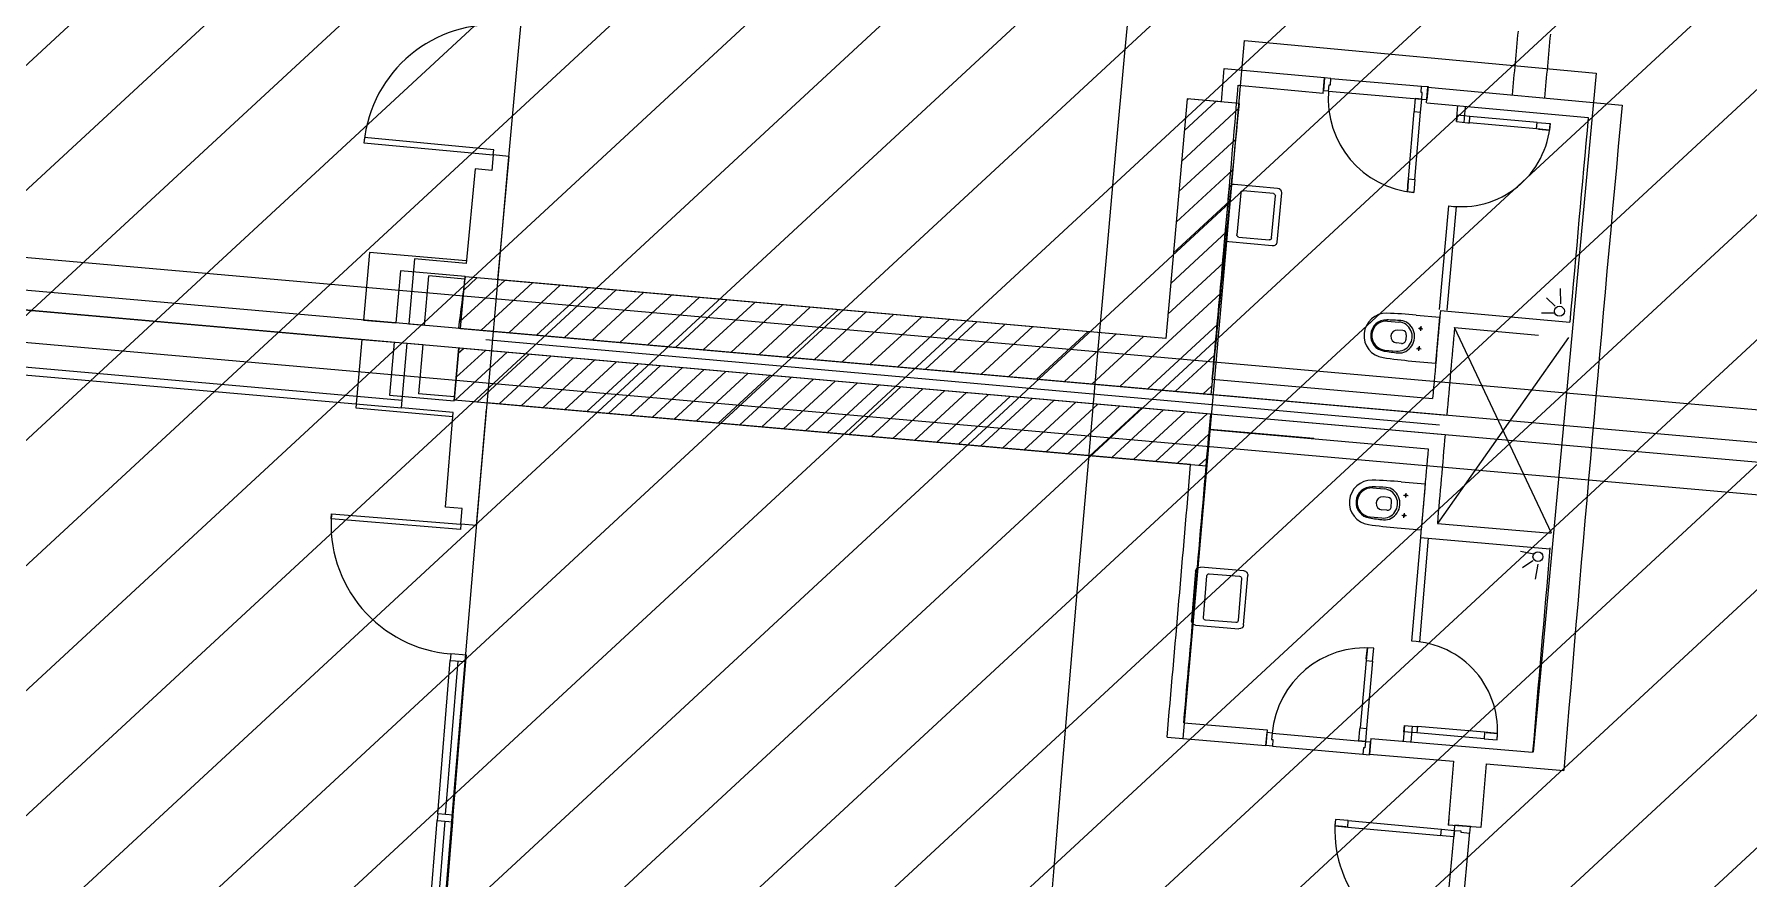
# Model space of a CAD drawing. Extents: x -678889171 to 586587, y -792238163 to 335485.
# Drawn here: x -678785148 to -678771950, y -791996453 to -791989958 of the extents above; entities that cross this region are included whole.
import ezdxf
from ezdxf.enums import TextEntityAlignment as Align

# ---------------------------------------------------------------- set-up
doc = ezdxf.new("R2010")
doc.units = 0
doc.header["$MEASUREMENT"] = 0
for name, color, linetype in [('A-FLOR-PATT', 252, 'Continuous'), ('A-SITE-PATT', 252, 'Continuous'), ('A-WALL', 252, 'Continuous')]:
    doc.layers.add(name, color=color, linetype=linetype)
doc.layers.add('BASEMENT3 LAYOUT$0$HATCH2', color=252, linetype='Continuous', lineweight=15)
doc.layers.add('BASEMENT3 LAYOUT$0$HATCH7', color=252, linetype='Continuous', lineweight=15)
doc.styles.add('Ground floor Towers$0$$Bas01-Rname$0$EN-SC', font='swissc.ttf')
doc.styles.add('Ground floor Towers$0$$Bas01-Rname$0$EN-SCL', font='swisscl.ttf')
doc.styles.add('Ground floor Towers$0$04-Ground Floor$0$V2-lower ground$0$LEVEL  FOR LICENSE LOWER GR$0$$LG- LEVEL$0$AR-SR', font='sarb.shx')

# ---------------------------------------------------------------- blocks, each defined once
blk = doc.blocks.new('A$C61C61320')
at = {"layer": 'BASEMENT3 LAYOUT$0$HATCH2'}
h = blk.add_hatch(dxfattribs=at)
h.set_pattern_fill('JIS_WOOD', color=256, scale=1000, style=0)
h.set_pattern_definition([(45, (-845211.5632561638, -471074.8112416068), (-499.9999991609842, 499.9999991609843), [])])
edge = h.paths.add_edge_path()
edge.add_line((-87728.88771757309, -14436.92520058164), (11085.99286301623, -14077.61977391216))
edge.add_line((11085.9928630162, -14077.61977391216), (11086.00013759563, -61296.12011963065))
edge.add_line((11086.00013759569, -61296.12011963065), (-23868.16462742418, -60220.57708285929))
edge.add_line((-23868.16462742421, -60220.57708285929), (-23388.15647815715, -47455.2645226442))
edge.add_arc((-38984.06513334403, -44366.02445463254), 15898.9235792472, 348.7958745272753, 525.9866040010601)
edge.add_line((-54409.82303213701, -40516.12001080933), (-55179.78612954497, -49076.3717473704))
edge.add_line((-55179.78612954495, -49076.3717473704), (-87616.00626249687, -47227.09333388295))
edge.add_line((-87616.00626249681, -47227.09333388295), (-87728.88771757303, -14436.92520058164))
at = {"layer": 'BASEMENT3 LAYOUT$0$HATCH7'}
h = blk.add_hatch(dxfattribs=at)
h.set_pattern_fill('JIS_WOOD', color=256, scale=1000, style=0)
h.set_pattern_definition([(45, (-95575.72641586163, -175160.5677797335), (-499.9999991609842, 499.9999991609843), [])])
edge = h.paths.add_edge_path()
edge.add_line((-93671.42387769371, -154054.9431899884), (-93352.28011348587, -174711.9075518902))
edge.add_line((-93352.28011348587, -174711.9075518902), (-49398.28305342048, -174321.9428492732))
edge.add_arc((-49194.7644366367, -173977.2776182104), 400.2673467584944, 239.4389137010584, 436.7722825904112)
edge.add_line((-49103.17453308101, -173587.6300358392), (-49353.17453308101, -169321.0603725039))
edge.add_arc((765187.6152318742, -69570.4512780355), 820625.9088071947, 178.5717505264322, 186.9818142228341, ccw=False)
edge.add_line((-55183.34322072996, -49116.28952082794), (-86992.42594180122, -47875.38068783496))
edge.add_line((-86992.42594180116, -47875.38068783496), (-86999.8191618316, -136404.81269691))
edge.add_line((-86999.81916183163, -136404.81269691), (-87007.19406194473, -152784.6622732603))
edge.add_line((-87007.19406194473, -152784.6622732603), (-93671.42387769371, -154054.9431899884))
blk = doc.blocks.new('GR')
at = {"layer": 'A-FLOR-PATT'}
for p, q in [((20036.52847725245, 189712.8158320903, -1.314839119024219e-07), (20288.66734033183, 195099.1647116869, -1.314839119024219e-07)), ((20288.66734033183, 195099.1647116869, -1.314839119024219e-07), (23005.54330222031, 194957.1051648134, -1.314839119024219e-07)), ((23005.54330222031, 194957.1051648134, -1.314839119024219e-07), (22731.57801890787, 189717.5439455556, -1.314839119024219e-07)), ((20143.23000263504, 194877.4205958228, -6.574195595121094e-08), (20916.78192381197, 194837.769390817, -6.574195595121094e-08)), ((20911.41617474951, 194716.3843818274, -6.574195595121094e-08), (20916.78192381197, 194837.769390817, -6.57419559551604e-08)), ((20916.71565650291, 194836.2702789852, -6.574195721245735e-08), (20912.29953101293, 194736.3678373952, -6.574195720920686e-08)), ((20966.66687729793, 194834.0622162402, -6.574195713362945e-08), (20916.71565650291, 194836.2702789852, -6.574195721245735e-08)), ((20964.45881455294, 194784.1109954453, -6.57419571320042e-08), (20966.66687729793, 194834.0622162402, -6.574195713362945e-08)), ((20966.66687729792, 194834.0622162402, -6.574195713362945e-08), (21665.9839684281, 194803.1493378104, -6.574195603003884e-08)), ((20255.29486389164, 194751.5187621763, -6.574195595121094e-08), (20911.48244196715, 194717.883491591, -6.574195595121094e-08)), ((20952.26050764895, 194734.6013871992, -6.574195714614455e-08), (20912.29953101293, 194736.3678373952, -6.574195720920686e-08)), ((20952.26050764895, 194734.6013871992, -6.574195714614455e-08), (20954.46857039394, 194784.5526079943, -6.574195714776979e-08)), ((20952.26050764895, 194734.6013871992, -6.574195714614455e-08), (21671.55808709714, 194702.8052836714, -6.574195601102278e-08)), ((20954.46857039394, 194784.5526079943, -6.574195714776979e-08), (20964.45881455294, 194784.1109954453, -6.57419571320042e-08)), ((21621.60686630212, 194705.0133464164, -6.574195608702276e-08), (21617.76483712584, 194618.0982222331, -6.574195608702276e-08)), ((21671.55808709714, 194702.8052836714, -6.574195608702276e-08), (21621.60686630212, 194705.0133464164, -6.574195608702276e-08)), ((21663.77590568311, 194753.1981170154, -6.57419560284136e-08), (21665.9839684281, 194803.1493378104, -6.574195603003884e-08)), ((21673.76614984212, 194752.7565044665, -6.574195601264801e-08), (21663.77590568311, 194753.1981170154, -6.57419560284136e-08)), ((21665.9839684281, 194803.1493378104, -6.574195603003884e-08), (21715.93518922312, 194800.9412750654, -6.574195595121094e-08)), ((21667.14196160717, 194602.9028420814, -6.574195608702276e-08), (21671.55808709714, 194702.8052836714, -6.574195608702276e-08)), ((21671.55808709714, 194702.8052836714, -6.574195601102278e-08), (21673.76614984212, 194752.7565044665, -6.574195601264801e-08)), ((21671.55808709714, 194702.8052836714, -6.574195601102278e-08), (21711.51906373315, 194701.0388334754, -6.574195594796045e-08)), ((21710.3871381891, 194675.4321957476, -6.57419572122744e-08), (21715.75280063095, 194796.8152451894, -6.574195721622379e-08)), ((21710.45331878613, 194676.9293459633, -6.574195595121094e-08), (22958.49096212289, 194612.9566569993, -6.574195595121094e-08)), ((21715.93518922312, 194800.9412750654, -6.574195595121094e-08), (21711.51906373315, 194701.0388334754, -6.574195594796045e-08)), ((21715.75280063095, 194796.8152451894, -6.574195595121094e-08), (23214.2943589355, 194720.0020709067, -6.574195595121094e-08)), ((19868.04111976086, 194630.4970055096, -6.574195595121094e-08), (19776.83744983215, 192782.7825704183, -6.574195595121094e-08)), ((19868.04111976083, 194630.4970055096), (19776.83744983212, 192782.7825704183)), ((19844.41834821811, 194151.9182815335, -6.574195595121094e-08), (20265.41728195685, 194572.9172152722, -6.574195595121094e-08)), ((19856.07544038325, 194388.0817767254, -6.574195595121094e-08), (20088.19876770748, 194620.2051040496, -6.574195595121094e-08)), ((19867.7325325484, 194624.2452719172, -6.574195595121094e-08), (19873.71884458946, 194630.2315839583, -6.574195595121094e-08)), ((20267.61111823519, 194611.878387418, -6.574195595121094e-08), (19868.04111976086, 194630.4970055096, -6.574195595121094e-08)), ((20131.0265884765, 194618.7713682671), (19868.04111976083, 194630.4970055096)), ((21594.22688826427, 194085.6182085583, -6.574195606969766e-08), (21617.19074081215, 194605.1109048264, -6.574195608660019e-08)), ((21617.76483712584, 194618.0982222331, -6.574195608702276e-08), (21617.19074081215, 194605.1109048264, -6.574195608702276e-08)), ((21617.19074081215, 194605.1109048264, -6.574195608702276e-08), (21667.14196160717, 194602.9028420814, -6.574195608702276e-08)), ((21644.17810905929, 194083.4101458133, -6.574195599086977e-08), (21667.14196160717, 194602.9028420814, -6.574195600777229e-08)), ((21945.4140489816, 194540.2957359429, 7.08532958837933e-08), (21951.49088770696, 194663.9037767115, 7.085329587880542e-08)), ((21947.86919201344, 194590.2354222925, 7.085329571039173e-08), (21945.41404898185, 194540.2957359429, 7.085329571039173e-08)), ((22047.74856471257, 194585.3251362293, 7.085329571039173e-08), (21947.86919201344, 194590.2354222925, 7.085329571039173e-08)), ((22007.79082581734, 194587.167412743, 7.085329578719545e-08), (21948.36016970247, 194590.3334171508, 7.085329578719545e-08)), ((22005.3416726011, 194537.349564305, 7.08532958837933e-08), (22011.41235032785, 194660.8322851495, 7.085329587881048e-08)), ((22045.29342168098, 194535.3854498798, 7.085329571039173e-08), (22047.74856471257, 194585.3251362293, 7.085329571039173e-08)), ((22567.12130274798, 194559.7916487009, 7.085329578719542e-08), (22047.74856471257, 194585.3251362293, 7.085329578719543e-08)), ((22564.66615971639, 194509.8519623513, 7.08532957103917e-08), (22567.12130274798, 194559.7916487009, 7.08532957103917e-08)), ((22567.12130274798, 194559.7916487009, 7.08532957103917e-08), (22667.00067544711, 194554.8813626377, 7.08532957103917e-08)), ((22667.00067544711, 194554.8813626377, 7.08532957103917e-08), (22664.54553241552, 194504.9416762882, 7.08532957103917e-08)), ((21945.41404898185, 194540.2957359429, 7.085329571039173e-08), (22032.30910323009, 194536.023787068, 7.085329571039173e-08)), ((22032.30910323009, 194536.023787068, 7.085329571039173e-08), (22045.29342168098, 194535.3854498798, 7.085329571039173e-08)), ((22564.66615971639, 194509.8519623513, 7.08532957103917e-08), (22045.29342168098, 194535.3854498798, 7.085329571039173e-08)), ((22664.54553241552, 194504.9416762882, 7.08532957103917e-08), (22564.66615971639, 194509.8519623513, 7.08532957103917e-08)), ((22664.54553241552, 194504.9416762882, 7.08532957103917e-08), (22577.65047816727, 194509.2136251631, 7.08532957103917e-08)), ((22577.65047816727, 194509.2136251631, 7.08532957103917e-08), (22664.54553241552, 194504.9416762882, 7.08532957103917e-08)), ((19832.761256053, 193915.7547863416, -6.574195595121094e-08), (20252.01927888204, 194335.0128091707, -6.574195595121094e-08)), ((13550.90103737896, 194077.2789303114), (13548.76493031798, 194037.3360079518)), ((13548.76493031798, 194037.3360079518), (14547.33799572174, 193983.9333305262)), ((14549.47410278275, 194023.8762528858), (13550.90103737896, 194077.2789303114)), ((14547.33799572174, 193983.9333305262), (14549.47410278275, 194023.8762528858)), ((19821.10416388785, 193679.5912911498, -6.574195595121094e-08), (20238.62127580724, 194097.1084030691, -6.574195595121094e-08)), ((21589.81076277431, 193985.7157669682, -6.574195606644719e-08), (21594.22688826429, 194085.6182085583, -6.574195606644719e-08)), ((21589.81076277431, 193985.7157669682, -6.574195606644719e-08), (21593.65279195059, 194072.6308911516, -6.574195606644719e-08)), ((21593.65279195059, 194072.6308911516, -6.574195606644719e-08), (21589.81076277431, 193985.7157669682, -6.574195606644719e-08)), ((21594.22688826429, 194085.6182085583, -6.574195606644719e-08), (21644.1781090593, 194083.4101458133, -6.574195606644719e-08)), ((21644.1781090593, 194083.4101458133, -6.574195606644719e-08), (21639.76198356933, 193983.5077042232, -6.574195606644719e-08)), ((14547.29313179126, 193983.3258408124), (14541.29987313967, 193863.4754607155)), ((14667.40148214858, 193977.4269496496), (14547.29313179126, 193983.3258408124)), ((14667.40148214858, 193977.4269496496), (14618.06871085874, 193025.4175064529)), ((21639.76198356933, 193983.5077042232, -6.574195606644719e-08), (21589.81076277431, 193985.7157669682, -6.574195606644719e-08)), ((21874.18855599521, 193091.5089507868, 7.085329594225522e-08), (21913.48521820994, 193890.8363057876, 7.08532959100005e-08)), ((21934.11617961471, 193088.5627791489, 7.085329594225522e-08), (21973.41284182943, 193887.8901341497, 7.08532959100005e-08)), ((14411.45169772477, 193869.7723486401), (14373.4041310307, 193139.7143789114)), ((14541.29987313967, 193863.4754607155), (14411.45169772477, 193869.7723486401)), ((19809.44707172277, 193443.4277959579, -6.574195595121094e-08), (20225.22327273243, 193859.2039969676, -6.574195595121094e-08)), ((36095, 191865), (-3245.017519932822, 193716.6168691274)), ((19797.78997955759, 193207.2643007661, -6.574195595121094e-08), (20211.82526965762, 193621.2995908661, -6.574195595121094e-08)), ((19786.13288739248, 192971.1008055742, -6.574195595121094e-08), (20198.42726658285, 193383.3951847646, -6.574195595121094e-08)), ((22805.31052989446, 193173.1318852486), (22798.07195608898, 193290.5100824924)), ((13624.98147245527, 193195.3065503819), (13600.46875481585, 192674.1306225061)), ((14372.21823587352, 193160.1614049296), (13624.98147245527, 193195.3065503819)), ((13974.2364759971, 193159.0481704914), (13950.51210060002, 192659.3076004416, 1.903896576506175e-06)), ((14373.4041310307, 193139.7143789114), (13974.2364759971, 193159.0481704914)), ((19439.6940880754, 192400.1556032304, -6.574195595121094e-08), (20185.02926350804, 193145.4907786631, -6.574195595121094e-08)), ((22762.73149245896, 193100.1728960593), (22658.39100383764, 193093.7383422367)), ((22762.13253629715, 193152.459673651), (22691.92158613387, 193215.2735739982)), ((36065, 191215), (-3277.776189932949, 193066.5320685544)), ((33329.62193897789, 191745.0178004838), (4870, 193085)), ((13869.06762660465, 193063.6936735326), (13850.19647471206, 192662.4656154125)), ((14368.51550540356, 193040.2029016574), (13869.06762660465, 193063.6936735326)), ((14070.37982908749, 192653.6748611203, 1.414270076890468e-06), (14088.3756029554, 193033.717475068, -1.218253231362841e-07)), ((14367.72202980961, 193019.8489550647), (14088.3756029554, 193033.717475068, 5.21105322406467e-08)), ((14340.23587532935, 192688.8510631259, -6.574195595121094e-08), (14674.1639627718, 193022.7791505683, -6.574195595121094e-08)), ((14349.65191450448, 192639.1356012252), (14368.51550540356, 193040.2029016574)), ((14349.6523596078, 192639.1451145302), (14367.72202443683, 193019.8489553315)), ((14362.01401907313, 192935.1356098963, -6.574195595121094e-08), (14459.74254876186, 193032.8641395851, -6.574195595121094e-08)), ((19776.83744983215, 192782.7825704183, -6.574195595121094e-08), (14371.02481480737, 193037.0368448937, -6.574195595121094e-08)), ((14508.001557165, 192632.1103419347, -6.574195595121094e-08), (14888.58537678173, 193012.6941615515, -6.574195595121094e-08)), ((19776.83744983212, 192782.7825704183), (14618.06871085874, 193025.4175064529)), ((14722.42297155241, 192622.0253532954, -6.574195595121094e-08), (15103.0067907917, 193002.6091725347, -6.574195595121094e-08)), ((14936.8443859398, 192611.9403646561, -6.574195595121094e-08), (15317.4282048016, 192992.5241835179, -6.574195595121094e-08)), ((15151.26580032721, 192601.8553760168, -6.574195595121094e-08), (15531.84961881157, 192982.4391945011, -6.574195595121094e-08)), ((15365.68721471462, 192591.7703873775, -6.574195595121094e-08), (15746.27103282147, 192972.3542054843, -6.574195595121094e-08)), ((15580.10862910203, 192581.6853987381, -6.574195595121094e-08), (15960.69244683141, 192962.2692164675, -6.574195595121094e-08)), ((21477.17372525698, 192985.9470831454), (21565.59213499339, 192982.1780509015)), ((21694.94148370819, 193041.2723315718), (21878.97232177723, 193032.4299876769)), ((21861.93487875019, 192677.8390606426), (21878.97232177723, 193032.4299876769)), ((21875.29724193076, 192962.8455555624), (21875.30901658953, 192962.8449849051)), ((21881.10620724541, 193082.704872772), (22879.93290555323, 193034.2968742877)), ((33323.23213061399, 191595.0832523274), (4870, 192935)), ((15794.53004348945, 192571.6004100988, -6.574195595121094e-08), (16175.11386084137, 192952.1842274508, -6.574195595121094e-08)), ((16008.95145787686, 192561.5154214595, -6.574195595121094e-08), (16389.53527485131, 192942.099238434, -6.574195595121094e-08)), ((16223.37287226427, 192551.4304328202, -6.574195595121094e-08), (16603.95668886122, 192932.0142494172, -6.574195595121094e-08)), ((16437.79428665162, 192541.3454441808, -6.574195595121094e-08), (16818.37810287112, 192921.9292604003, -6.574195595121094e-08)), ((16652.21570103909, 192531.2604555415, -6.574195595121094e-08), (17032.79951688109, 192911.8442713835, -6.574195595121094e-08)), ((16866.63711542648, 192521.1754669022, -6.574195595121094e-08), (17247.220930891, 192901.7592823668, -6.574195595121094e-08)), ((17081.05852981392, 192511.0904782629, -6.574195595121094e-08), (17461.64234490093, 192891.6742933499, -6.574195595121094e-08)), ((17295.4799442013, 192501.0054896236, -6.574195595121094e-08), (17676.06375891087, 192881.5893043331, -6.574195595121094e-08)), ((17509.90135858872, 192490.9205009843, -6.574195595121094e-08), (17890.4851729208, 192871.5043153164, -6.574195595121094e-08)), ((17724.32277297613, 192480.8355123449, -6.574195595121094e-08), (18104.90658693077, 192861.4193262996, -6.574195595121094e-08)), ((17938.74418736357, 192470.7505237057, -6.574195595121094e-08), (18319.32800094067, 192851.3343372828, -6.574195595121094e-08)), ((18153.16560175098, 192460.6655350663, -6.574195595121094e-08), (18533.74941495061, 192841.249348266, -6.574195595121094e-08)), ((18367.58701613834, 192450.580546427, -6.574195595121094e-08), (18748.17082896052, 192831.1643592492, -6.574195595121094e-08)), ((19654.11550246281, 192390.0706145911, -6.574195595121094e-08), (20171.63126043323, 192907.5863725615, -6.574195595121094e-08)), ((21597.80186855161, 192917.8921602092), (21558.76082434581, 192919.7680107052)), ((21626.32751508744, 192886.4869458378), (21624.44619743488, 192847.3321167117)), ((21716.85453216985, 192940.1040850666), (21751.8142010324, 192938.4243371625)), ((21735.17424055316, 192956.7440455458), (21733.49449264909, 192921.7843766833)), ((22874.16767574552, 192915.0960774061), (21924.14501388327, 191446.7723120814, -3.542664718840158e-08)), ((22805.3958868494, 191406.5964977698), (21995.16833611303, 192957.0360194783)), ((21995.16833611303, 192957.0360194783), (22644.40631688156, 192925.5707900825)), ((8266.245246540318, 192775.1028162348), (13593.4333109296, 192524.5468819597)), ((18582.00843052578, 192440.4955577877, -6.574195595121094e-08), (18962.59224297051, 192821.0793702324, -6.574195595121094e-08)), ((18796.42984491322, 192430.4105691484, -6.574195595121094e-08), (19177.01365698042, 192810.9943812156, -6.574195595121094e-08)), ((19010.8512593006, 192420.3255805091, -6.574195595121094e-08), (19391.43507099032, 192800.9093921988, -6.574195595121094e-08)), ((19225.27267368801, 192410.2405918697, -6.574195595121094e-08), (19605.85648500029, 192790.824403182, -6.574195595121094e-08)), ((21466.44376248723, 192762.6302720763), (21554.81621838185, 192757.9048278088)), ((21593.04098306349, 192818.8064701759), (21553.99993885769, 192820.682320672)), ((21709.41564859467, 192785.2826943896), (21744.37531745721, 192783.6029464855)), ((21727.73535697798, 192801.9226548688), (21726.0556090739, 192766.9629860063)), ((13600.46875481585, 192674.1306225061, 3.333242407001908e-06), (13850.19647471206, 192662.4656154125, 2.313187149640772e-06)), ((13950.51210060002, 192659.3076004416, 1.903896576506175e-06), (14070.37982908749, 192653.6748611203, 1.414270076890488e-06)), ((14335.93410923789, 192640.203275481, -6.574195595121094e-08), (20141.19628788441, 192367.1615026377, -6.574195595121094e-08)), ((14349.6523596078, 192639.1451145302), (21962.87261834341, 192280.1435145418)), ((19868.53691685025, 192379.9856259518, -6.574195595121094e-08), (20158.23325735843, 192669.68196646, -6.574195595121094e-08)), ((21677.90404068114, 192686.6814045374), (21861.93487875019, 192677.8390606426)), ((5534.482280985336, 192464.0182798193), (13923.04647073755, 192069.6435233467)), ((13593.42152288823, 192524.296251105), (13568.60361995468, 191996.6316412646)), ((13593.46975092221, 192524.29399833, 3.333242407001908e-06), (13843.14924278443, 192512.6312440113, 2.313384145231164e-06)), ((13843.14924278443, 192512.6312440113), (13823.96534460417, 192104.7537462387)), ((13920.22758102685, 192009.7097777538), (13943.47117646923, 192509.4729402744, 1.903896576506175e-06)), ((13943.47117646923, 192509.4729402744, 1.903896576506175e-06), (14063.3389049567, 192503.8402009532, 1.414270076890488e-06)), ((14063.3389049567, 192503.8402009532, 1.414270076890468e-06), (14045.62481005851, 192123.9588987708, -1.211769137850075e-07)), ((14341.57798798077, 192488.4941548787), (14322.96976761424, 192088.9271676531)), ((14323.41322340308, 192081.2629743635), (14342.60468257686, 192489.3012298241)), ((14325.02563759699, 192110.8511438602), (14342.60512776671, 192489.3107509032)), ((14331.0639201047, 192262.7297162611), (14547.15235278482, 192478.8252739066)), ((14333.54357625588, 192088.4298444714), (14715.98557885372, 192470.8844571196)), ((14339.6988683402, 192448.1445589131), (14378.31912671594, 192486.7660906934)), ((20146.8401666274, 192215.4523820353), (14341.57798798077, 192488.4941548787)), ((14342.60512776673, 192489.3107509036), (21955.91214648343, 192132.1555479423)), ((14502.37680232478, 192080.4890276845), (14884.8188049226, 192462.9436403327)), ((21908.82110320514, 192202.7219349148), (14546.60393521447, 192561.0047698729)), ((14671.21002839366, 192072.5482108975), (15053.65203099148, 192455.0028235457)), ((14840.04325446254, 192064.6073941106), (15222.48525706035, 192447.0620067588)), ((15008.87648053144, 192056.6665773237), (15391.31848312926, 192439.1211899719)), ((20082.95833123766, 192369.9006373125, -6.574195595121094e-08), (20144.83525428362, 192431.7775603584, -6.574195595121094e-08)), ((20147.67444934546, 192485.8725732793), (21848.66998033378, 192405.6620846234)), ((5534.838387837575, 192404.1034049664), (13920.22758102685, 192009.7097777538)), ((15177.70970660035, 192048.7257605368), (15560.15170919817, 192431.180373185)), ((15346.54293266925, 192040.7849437499), (15728.98493526707, 192423.239556398)), ((15515.37615873816, 192032.844126963), (15897.81816133595, 192415.2987396111)), ((15684.20938480704, 192024.9033101761), (16066.65138740483, 192407.3579228242)), ((15853.04261087597, 192016.9624933891), (16235.48461347376, 192399.4171060373)), ((16021.87583694488, 192009.0216766022), (16404.31783954261, 192391.4762892503)), ((16190.70906301378, 192001.0808598153), (16573.15106561148, 192383.5354724634)), ((16359.54228908266, 191993.1400430284), (16741.98429168039, 192375.5946556765)), ((16528.37551515157, 191985.1992262415), (16910.81751774927, 192367.6538388895)), ((16697.20874122047, 191977.2584094545), (17079.65074381817, 192359.7130221026)), ((16866.04196728938, 191969.3175926676), (17248.48396988711, 192351.7722053157)), ((17034.87519335825, 191961.3767758807), (17417.31719595598, 192343.8313885287)), ((17203.70841942716, 191953.4359590938), (17586.15042202486, 192335.8905717419)), ((17372.54164549607, 191945.4951423069), (17754.98364809371, 192327.9497549549)), ((17541.374871565, 191937.55432552), (17923.81687416267, 192320.008938168)), ((17710.20809763391, 191929.6135087331), (18092.65010023158, 192312.0681213811)), ((17879.04132370275, 191921.6726919461), (18261.48332630043, 192304.1273045941)), ((21055.99581606312, 192321.937869133, 3.542665234830891e-08), (20256.79118681857, 192361.228497884, 3.542665234830891e-08)), ((18047.87454977166, 191913.7318751592), (18430.3165523693, 192296.1864878072)), ((18216.70777584056, 191905.7910583723), (18599.14977843821, 192288.2456710202)), ((18385.54100190947, 191897.8502415854), (18767.98300450711, 192280.3048542334)), ((18554.37422797841, 191889.9094247985), (18936.81623057599, 192272.3640374464)), ((18723.20745404731, 191881.9686080116), (19105.64945664484, 192264.4232206595)), ((18892.04068011616, 191874.0277912246), (19274.48268271374, 192256.4824038725)), ((19060.87390618509, 191866.0869744377), (19443.31590878268, 192248.5415870856)), ((19229.707132254, 191858.1461576508), (19612.14913485156, 192240.6007702987)), ((19398.54035832288, 191850.2053408639), (19780.98236092043, 192232.6599535118)), ((19567.37358439175, 191842.264524077), (19949.81558698931, 192224.7191367249)), ((19736.20681046066, 191834.32370729), (20118.64881305821, 192216.7783199379)), ((20128.23401440142, 191815.8852975382), (20146.8401666274, 192215.4523820353)), ((13823.96534460417, 192104.7537462387), (14323.41322340308, 192081.2629743635)), ((14325.02563759699, 192110.8511438602), (14045.62481005851, 192123.9588987708)), ((14322.96976761424, 192088.9271676531), (20128.23401440142, 191815.8852975382)), ((20007.966297975, 191821.5419086436), (14575.3520344338, 192077.0567474299)), ((19905.04003652956, 191826.3828905032), (20139.64790097679, 192060.9984905467)), ((20141.33128377421, 192097.1491329946), (21830.43243712428, 192017.9100764632)), ((20947.49021885144, 192060.9347274331), (20148.12591217969, 192096.8303836152)), ((13568.60361995468, 191996.6316412646), (14316.47224735534, 191961.4567770502)), ((14319.40216640008, 191990.9829805653), (13920.22758102685, 192009.7097777538)), ((14288.86763461834, 191261.1174197888), (14319.42649424414, 191990.9818392537)), ((14533.59417748406, 191129.9353917434), (14573.08327546698, 192027.9730992471)), ((20073.8732625985, 191818.4420737162), (20131.01396151813, 191875.5846567047)), ((21416.23772533816, 191698.4001586649), (21504.6635852148, 191694.8101601345)), ((21633.89301709797, 191754.1662209542), (21817.94138155269, 191745.6965133152)), ((21656.01086197849, 191653.0425504727), (21690.97386026476, 191651.4335909226)), ((21672.68788134658, 191634.7565715545), (21674.29684089667, 191669.7195698408)), ((21817.94138155269, 191745.6965133152), (21801.62193468754, 191391.0718164115)), ((21532.44316512891, 191531.4944915998), (21493.39840280496, 191533.2912895377)), ((21537.00341619659, 191630.5896181712), (21497.95865387264, 191632.3864161091)), ((21563.79055756008, 191560.0836676594), (21565.59259225618, 191599.2422257401)), ((21665.56248905335, 191479.9204362867), (21667.17144860343, 191514.883434573)), ((21405.95994732839, 191475.062079766), (21494.34178996147, 191470.5155781269)), ((21617.57357023281, 191399.5415240505), (21801.62193468754, 191391.0718164115)), ((21648.88546968525, 191498.2064152049), (21683.84846797153, 191496.5974556548)), ((21804.25774559042, 191452.2379164593), (21804.26952183772, 191452.2373795857)), ((21924.14501388343, 191446.7723120814), (22803.23195113076, 191406.695150585)), ((14418.73580405873, 191255.2484851702), (14288.86763461834, 191261.1174197888)), ((14413.71586723139, 191135.3528698528), (14418.73580405873, 191255.2484851702)), ((21798.79250503867, 191332.3586286418), (21762.89133672437, 190532.8715716937)), ((21798.79267819168, 191332.3624267279), (22797.75509261942, 191286.820198405)), ((21858.73210192309, 191329.6670258976), (21822.83093360879, 190530.1799689495)), ((22675.27266383214, 191240.6719679476), (22571.9967329289, 191256.871447714)), ((13412.89105596852, 191134.7293451451), (13414.51464949276, 191174.6963808629)), ((14412.06695538395, 191094.1395073342), (13412.89105596852, 191134.7293451451)), ((13414.51464949276, 191174.6963808629), (14413.69054890815, 191134.106543052)), ((14413.69054890815, 191134.106543052), (14412.06695538395, 191094.1395073342)), ((14533.59417748406, 191129.9353917434), (14413.71586723139, 191135.3528698528)), ((22669.76874829383, 191188.6722297448), (22593.97207424832, 191132.7255783411)), ((22710.8158506258, 191164.0386174727), (22692.59218926093, 191047.8579981535)), ((21424.41334510732, 190469.1279451588, -6.574195606644719e-08), (21419.43319621765, 190369.2520315608, -6.574195606644719e-08)), ((21424.41334510732, 190469.1279451588, -6.574195606644719e-08), (21420.08061557331, 190382.2359003286, -6.574195606644719e-08)), ((21420.08061557331, 190382.2359003286, -6.574195606644719e-08), (21424.41334510732, 190469.1279451588, -6.574195606644719e-08)), ((21474.35130190631, 190466.637870714, -6.574195606644719e-08), (21424.41334510732, 190469.1279451588, -6.574195606644719e-08)), ((21469.37115301664, 190366.761957116, -6.574195606644719e-08), (21474.35130190631, 190466.637870714, -6.574195606644719e-08)), ((21419.43319621764, 190369.2520315608, -6.574195606969766e-08), (21393.53642199139, 189849.8972808514, -6.574195608660019e-08)), ((21419.43319621765, 190369.2520315608, -6.574195606644719e-08), (21469.37115301664, 190366.761957116, -6.574195606644719e-08)), ((21469.37115301663, 190366.761957116, -6.574195599086977e-08), (21443.47437879037, 189847.4072064066, -6.574195600777229e-08)), ((14326.03767789143, 188900.4684442221), (14374.14830817557, 190084.8515989467)), ((14376.17767557018, 190134.8103698865), (14374.14830817557, 190084.8515989467)), ((14374.14830817557, 190084.8515989467), (14494.04942735416, 190079.9811143999)), ((14496.07880671455, 190129.9398848536), (14376.17767557018, 190134.8103698865)), ((14386.06135229163, 188898.0302175632), (14434.17199512579, 190082.4133861782)), ((14445.93879590346, 188895.5979309573), (14494.04942735416, 190079.9811143999)), ((14494.04942735416, 190079.9811143999), (14496.07880671455, 190129.9398848536)), ((20035.26726878827, 189832.9797518453, -6.574195595121094e-08), (20680.43346425187, 189805.3585735517, -6.574195595121094e-08)), ((20680.43346425187, 189805.3585735517, -6.574195595121094e-08), (20674.45713766648, 189685.5045107722, -6.574195595511163e-08)), ((21388.55627310172, 189750.0213672534, -6.574195608702276e-08), (21392.88900263573, 189836.9134120837, -6.574195608702276e-08)), ((21392.88900263573, 189836.9134120837, -6.574195608702276e-08), (21393.53642199139, 189849.8972808514, -6.574195608702276e-08)), ((21393.53642199139, 189849.8972808514, -6.574195608702276e-08), (21443.47437879037, 189847.4072064066, -6.574195608702276e-08)), ((21443.47437879037, 189847.4072064066, -6.574195608702276e-08), (21438.49422990071, 189747.5312928086, -6.574195608702276e-08)), ((21733.72137003995, 189883.2823825167), (21728.23678406802, 189761.1455356351)), ((21731.47836775327, 189833.3327184463), (21733.72137004012, 189883.2823825167)), ((21831.37769589394, 189828.8467138727), (21731.47836775327, 189833.3327184463)), ((21791.42343689285, 189830.7629779564), (21731.95798027009, 189833.1890733379)), ((21733.72137004012, 189883.2823825167), (21820.6337855225, 189879.3795585376)), ((21793.66096692438, 189880.5907797725), (21788.18200300062, 189758.5791308984)), ((21820.6337855225, 189879.3795585376), (21833.62069818079, 189878.796377943)), ((21833.62069818079, 189878.796377943), (21831.37769589394, 189828.8467138727)), ((22350.85420222541, 189805.5194900894), (21831.37769589394, 189828.8467138727)), ((22353.09720451226, 189855.4691541598), (21833.62069818079, 189878.796377943)), ((22353.09720451226, 189855.4691541598), (22350.85420222541, 189805.5194900894)), ((22350.85420222541, 189805.5194900894), (22450.75353036607, 189801.0334855157)), ((22452.99653265292, 189850.9831495861), (22353.09720451226, 189855.4691541598)), ((22452.99653265292, 189850.9831495861), (22366.08411717054, 189854.8859735652)), ((22366.08411717054, 189854.8859735652), (22452.99653265292, 189850.9831495861)), ((22450.75353036607, 189801.0334855157), (22452.99653265292, 189850.9831495861)), ((19911.87755494122, 189718.1524498081, -6.574195595121094e-08), (20674.45713766648, 189685.5045107722, -6.574195595121094e-08)), ((20674.45713766649, 189685.5045107721, -6.574195721245735e-08), (20679.43728655615, 189785.3804243701, -6.574195720920686e-08)), ((20724.39509446548, 189683.0144363273, -6.574195713362945e-08), (20674.45713766649, 189685.5045107721, -6.574195721245735e-08)), ((20719.38765199534, 189783.3883648142, -6.574195714614455e-08), (20679.43728655615, 189785.3804243701, -6.574195720920686e-08)), ((20719.38765199534, 189783.3883648142, -6.574195714614455e-08), (20716.89757755051, 189733.4504080152, -6.574195714776979e-08)), ((20716.89757755051, 189733.4504080152, -6.574195714776979e-08), (20726.8851689103, 189732.9523931262, -6.57419571320042e-08)), ((20719.38765199534, 189783.3883648142, -6.574195714614455e-08), (21438.49422990071, 189747.5312928086, -6.574195601102278e-08)), ((20726.8851689103, 189732.9523931262, -6.57419571320042e-08), (20724.39509446548, 189683.0144363273, -6.574195713362945e-08)), ((20724.39509446547, 189683.0144363273, -6.574195713362945e-08), (21423.52648965123, 189648.1533940996, -6.574195603003884e-08)), ((21438.49422990071, 189747.5312928086, -6.574195608702276e-08), (21388.55627310172, 189750.0213672534, -6.574195608702276e-08)), ((21426.01656409607, 189698.0913508986, -6.57419560284136e-08), (21423.52648965123, 189648.1533940996, -6.574195603003884e-08)), ((21436.00415545587, 189697.5933360096, -6.574195601264801e-08), (21426.01656409607, 189698.0913508986, -6.57419560284136e-08)), ((21438.4942299007, 189747.5312928086, -6.574195601102278e-08), (21436.00415545587, 189697.5933360096, -6.574195601264801e-08)), ((21438.4942299007, 189747.5312928086, -6.574195601102278e-08), (21478.44459533989, 189745.5392332527, -6.574195594796045e-08)), ((21473.46444645023, 189645.6633196548, -6.574195595121094e-08), (21478.44459533989, 189745.5392332527, -6.574195594796045e-08)), ((21479.72108935197, 189771.1390714202, -6.57419572122744e-08), (21473.74476276658, 189651.2850086407, -6.574195721617507e-08)), ((21479.72108935197, 189771.1390714202, -6.574195595121094e-08), (22728.24329094638, 189717.6867135993, -6.574195595121094e-08)), ((21423.52648965123, 189648.1533940996, -6.574195603003884e-08), (21473.46444645023, 189645.6633196548, -6.574195595121094e-08)), ((21473.74476276658, 189651.2850086407, -6.574195595121094e-08), (22123.64781843664, 189623.4610335154, -6.574195595121094e-08)), ((22373.41901913648, 189612.7677037723, -6.574195595121094e-08), (22972.86990081588, 189587.1037123891, -6.574195595121094e-08)), ((21231.90442486621, 189139.4532048703), (21229.32716817182, 189089.5196715692)), ((21331.77149146836, 189134.2986914815), (21231.90442486621, 189139.4532048703)), ((21329.19423477396, 189084.3651581804), (21331.77149146836, 189134.2986914815)), ((21331.77149146836, 189134.2986914815), (22050.81437100385, 189097.1861950821)), ((22150.681437606, 189092.0316816933), (22152.74324296151, 189131.9785083342)), ((22272.583722884, 189125.7930922676), (22152.74324296151, 189131.9785083342)), ((21229.32716817182, 189089.5196715692), (21316.21151611569, 189085.0352449209)), ((21316.21151611569, 189085.0352449209), (21229.32716817182, 189089.5196715692)), ((21229.32716817182, 189089.5196715692), (21329.19423477396, 189084.3651581804)), ((21329.19423477396, 189084.3651581804), (22048.23711430945, 189047.252661781)), ((22048.23711430945, 189047.252661781), (22050.81437100385, 189097.1861950821)), ((22061.21983296773, 189046.5825750405), (22048.23711430945, 189047.252661781)), ((22050.81437100385, 189097.1861950821), (22150.681437606, 189092.0316816933)), ((22148.1041809116, 189042.0981483923), (22061.21983296773, 189046.5825750405)), ((22352.59181955866, 189121.6654909981), (22101.77280301268, 189130.4113689224)), ((22103.25991442905, 188173.2546689535), (22150.681437606, 189092.0316816933)), ((22150.681437606, 189092.0316816933), (22148.1041809116, 189042.0981483923)), ((22150.681437606, 189092.0316816933), (22200.61497090707, 189089.4544249989)), ((22200.61497090707, 189089.4544249989), (22200.09951956819, 189079.4677183387)), ((22200.09951956819, 189079.4677183387), (22270.0064661896, 189075.8595589665)), ((22223.1003943516, 188167.069252887), (22270.52191752855, 189085.8462656268)), ((22270.0064661896, 189075.8595589665), (22272.583722884, 189125.7930922676)), ((14326.03767672403, 188900.4684154866), (14324.0083093294, 188850.5096445467)), ((14445.93880786839, 188895.5979304537), (14326.03767672403, 188900.4684154866)), ((14443.909428508, 188845.63916), (14445.93880786839, 188895.5979304537)), ((14275.79051348265, 187663.4885933966), (14324.00831049598, 188850.5096732647)), ((14324.0083093294, 188850.5096445467), (14443.909428508, 188845.63916)), ((14335.81418788284, 187661.0503667377), (14384.03126161445, 188848.071461621)), ((14395.69163149466, 187658.6180801318), (14443.909428508, 188845.63916))]:
    blk.add_line(p, q, dxfattribs=at)
at = {"layer": 'A-FLOR-PATT', "extrusion": (-4.067771431522904e-17, 2.03527164062527e-18, -1)}
for p, q in [((20200.88231782836, 193579.4688663646, -6.574195708727196e-08), (20220.21995857568, 193958.9604946071, -6.574195710151443e-08)), ((20255.41077642771, 193990.7387876216, -6.574195846831901e-08), (20590.2563307595, 193973.6761634328, -6.574197212379787e-08)), ((20308.09022104833, 193926.5066652959, -6.574196074192822e-08), (20291.5963509992, 193602.8226294416, -6.574196072978022e-08)), ((20560.07751800667, 193930.4519748708, -6.574197098416572e-08), (20325.68562997435, 193942.3958118029, -6.574196142533051e-08)), ((20559.47279446467, 193589.1725300907, -6.574197165416333e-08), (20575.96666451381, 193912.856565945, -6.574197166631132e-08)), ((20622.03462377377, 193938.4853455806, -6.574197348808908e-08), (20602.69698302646, 193558.9937173381, -6.57419734738466e-08)), ((20567.50616517442, 193527.2154243235, -6.574197210704203e-08), (20232.66061084263, 193544.2780485123, -6.574195845156315e-08)), ((20307.48549750634, 193585.2272205157, -6.574196141192583e-08), (20541.87738553865, 193573.2833835835, -6.574197097076104e-08))]:
    blk.add_line(p, q, dxfattribs=at)
at = {"layer": 'A-FLOR-PATT', "extrusion": (-4.068917046448275e-17, 1.791697372545941e-18, -1)}
for p, q in [((20079.74644587468, 191003.9453902171, -6.574195708727196e-08), (20063.37987854669, 190624.3140220061, -6.574195710151443e-08)), ((20449.65629449091, 191021.5570779471, -6.574197210704203e-08), (20114.68744018697, 191035.9981667659, -6.574195845156315e-08)), ((20185.33854677697, 190988.2067502812, -6.574196141192583e-08), (20419.81674478971, 190978.0979881081, -6.574197097076104e-08)), ((20465.34250371141, 190606.9847154235, -6.574197348808908e-08), (20481.7090710394, 190986.6160836346, -6.57419734738466e-08)), ((20153.90833042929, 190648.3771361797, -6.574196074192822e-08), (20167.86804962083, 190972.180362007, -6.574196072978022e-08)), ((20435.84313306405, 190960.6274909519, -6.574197165416333e-08), (20421.88341387251, 190636.8242651246, -6.574197166631132e-08)), ((20095.43265509518, 190589.3730276937, -6.574195846831901e-08), (20430.40150939912, 190574.9319388749, -6.574197212379787e-08)), ((20404.4129167163, 190620.7978768505, -6.574197098416572e-08), (20169.93471870356, 190630.9066390236, -6.574196142533051e-08))]:
    blk.add_line(p, q, dxfattribs=at)
at = {"layer": 'A-FLOR-PATT'}
for centre, radius in [((22797.18083640725, 193115.6091598202), 38.24641586430791), ((21734.33436660113, 192939.2642111145), 7.5), ((21726.89548302594, 192784.4428204375), 7.5), ((21673.49236112163, 191652.2380706976), 7.5), ((21666.36696882839, 191497.4019354298), 7.5), ((22708.12109214766, 191222.0704547144), 38.24641586430791)]:
    blk.add_circle(centre, radius, dxfattribs=at)
for centre, radius, start, end in [((632160.654919429, 163506.251165366), 618245.8226879981, 171.0764646735087, 189.9103746877842), ((632160.654919429, 163506.251165366), 613595.8226879981, 171.0737824436527, 189.9862451256833), ((632160.654919429, 163506.2511653661), 610595.8226879981, 177.0194027254761, 177.0656654714694), ((632160.654919429, 163506.2511653661), 610345.8226879981, 177.0195698556942, 177.0656654714694), ((14547.33798925303, 193983.9333308722), 999.9999999999949, 86.93879582891135, 176.9387958285173), ((-749553.2253700636, 231063.1093634882), 770546.5835917302, 357.2890460531086, 357.308339174142), ((-533245.1374575229, 219872.0719993827), 554070.1857841985, 357.1668685838209, 357.4014208546209), ((21671.55808709714, 194702.8052836714, -6.574195601102278e-08), 719.9999999997056, 177.4689233305784, 267.4689233299813), ((632160.654919429, 163506.2511653661), 609745.8226879981, 177.0656654714694, 177.5485214411472), ((630979.2522405232, 159092.7550862182, -6.574195595121094e-08), 611743.6691314135, 176.6714145920835, 176.8819875376506), ((21980.21367081598, 194574.9362287535, 3.542664323530237e-08), 687.0797532929834, 264.4683478298795, 358.3273813472483), ((632160.654919429, 163506.2511653661), 609995.8226879981, 177.0769368496169, 177.2253389856323), ((-270810.0162480789, 218054.7031701355, -6.574195595121094e-08), 286276.2823044772, 354.9067974494594, 354.9865302531641), ((21472.41279907157, 192874.2596538675), 171.5000000000107, 90.45731595156606, 264.0410011962972), ((21472.4127990716, 192874.2596538676), 120.5, 90.45731595460622, 264.0410011932932), ((21472.4127990716, 192874.2596538676), 111.7888557810301, 87.55911711190585, 266.9392000358688), ((21502.97029466982, 189045.8816044232), 4000.000000000606, 87.249158573914, 90.45731595154854), ((21502.97029467109, 189045.8816044238), 3949, 88.87348061124703, 90.45731595460622), ((21560.81081890975, 192870.0122913101), 112.2676204798005, 266.9392000358688, 87.55911711190585), ((21578.64242607596, 192894.1376676983), 100, 53.5310616802945, 88.87348061124703), ((21560.81081890975, 192870.0122913101), 130, 300.9672554683303, 53.5310616802945), ((631930.8935605648, 163516.7258780421, -3.542664718840158e-08), 610765.8226879981, 177.2253389856322, 177.2889587452159), ((21556.38038160175, 192870.2251656886), 49.59999999999997, 87.24915857396056, 267.2491585739605), ((21594.48076698127, 192848.7719006296), 30, 267.2491585739605, 357.2491585745552), ((21596.36208463383, 192887.9267297556), 30, 357.2491585745552, 87.24915857396056), ((631930.8935605648, 163516.7258780421, -3.542664718840158e-08), 610645.8226879981, 177.236598365997, 177.3002427171864), ((21869.875229718, 196682.0721316859), 4000.000000000593, 264.0410011963011, 267.2491585739356), ((21869.87522971825, 196682.0721316853), 3949, 264.0410011932932, 265.6248365300151), ((21576.24726250263, 192844.288446162), 100, 265.6248365300151, 300.9672554683303), ((631930.8935605648, 163516.7258780421, -3.542664718840158e-08), 610765.8226879981, 177.3001279615289, 177.300215913398), ((-533379.5930944106, 216772.9705483741), 554070.1857841983, 357.2130667862592, 357.4474574317335), ((631930.8935605648, 163516.7258780421, -3.542664718840158e-08), 610765.8226879981, 177.314111469832, 177.3141994217011), ((631930.8935605648, 163516.7258780421, -3.542664718840158e-08), 610645.8226879981, 177.3140829919808, 177.3784602882435), ((631930.8935605648, 163516.7258780421, -3.542664718840158e-08), 610765.8226879981, 177.3253401657574, 177.3897196686084), ((-749783.165248505, 225933.8751222627), 770546.5835917301, 357.3061034647873, 357.462669032807), ((21411.70294906063, 191586.703318598), 171.5000000000128, 90.57332618693036, 264.1570114316617), ((21411.70294906065, 191586.7033185979), 120.5, 90.57332619007576, 264.1570114286729), ((21411.70294906065, 191586.7033185979), 111.7888557810301, 87.67512734720772, 267.0552102712444), ((21450.01192565956, 187758.3949882363), 4000.000000000596, 87.36516880929535, 90.57332618692986), ((21450.01192565962, 187758.3949882369), 3949, 88.98949085322647, 90.57332619007576), ((21500.10938758452, 191582.6349494499), 112.2676204798005, 267.0552102712444, 87.67512734720772), ((21517.89211012148, 191606.7963810956), 100, 53.64707191464124, 88.98949085322647), ((21500.10938758452, 191582.6349494499), 130, 301.0832657030309, 53.64707191464124), ((21495.6785283388, 191582.8388528234), 49.59999999999997, 87.36516880938358, 267.3651688093836), ((21533.8222733147, 191561.4627758452), 30, 267.3651688093836, 357.365168809563), ((21535.6243080108, 191600.6213339258), 30, 357.365168809563, 87.36516880938358), ((21801.45466166994, 195395.3127567686), 4000.000000000595, 264.1570114316793, 267.3651688093138), ((21801.45466167116, 195395.3127567679), 3949, 264.1570114286729, 265.7408467720314), ((21515.59788412723, 191556.9424121122), 100, 265.7408467720314, 301.0832657030309), ((632160.654919429, 163506.251165366), 609995.822687998, 177.3889883960157, 177.5372500629989), ((14413.69054243554, 191134.1065433149), 999.9999999999947, 177.6737345192284, 267.6737345201529), ((21438.49422990071, 189747.5312928086, -6.574195601102278e-08), 719.9999999997044, 87.14540405317473, 177.1454040529562), ((21765.11603327724, 189845.5285410938, -3.542665270695287e-08), 687.0797532929839, 356.2869460352276, 90.14597955407926), ((632160.6549194291, 163506.251165366), 610595.8226879982, 177.5485214411447, 177.5948319203391), ((632160.6549194291, 163506.251165366), 610345.8226879982, 177.5485214411455, 177.5946647521335), ((22150.681437606, 189092.0316816933), 919.9999999997037, 177.04537202782, 267.0453720286312), ((631561.0061358885, 163529.9369908153), 609995.8226879981, 177.5896179895959, 177.5946911266901)]:
    blk.add_arc(centre, radius, start, end, dxfattribs=at)
at = {"layer": 'A-FLOR-PATT', "extrusion": (-4.067771431522904e-17, 2.03527164062527e-18, -1)}
for centre, radius, start, end in [((-20253.70451400883, 193957.2542321882, 6.57415293483553e-08), 33.52800000000002, 2.917080733809662, 92.9170807341491), ((-20324.83249876485, 193925.6535340865, 6.57415293483553e-08), 16.76400000000001, 2.917080733809662, 92.9170807341491), ((-20559.22438679717, 193913.7096971544, 6.57415293483553e-08), 16.76400000000001, 92.9170807341491, 182.9170807338097), ((-20588.55006834061, 193940.1916079994, 6.57415293483553e-08), 33.52800000000002, 92.9170807341491, 182.9170807338097), ((-20234.36687326152, 193577.7626039457, 6.57415293483553e-08), 33.52800000000002, 272.9170807341491, 2.917080733809662), ((-20308.33862871572, 193601.9694982322, 6.57415293483553e-08), 16.76400000000001, 272.9170807341491, 2.917080733809662), ((-20542.73051674804, 193590.0256613001, 6.57415293483553e-08), 16.76400000000001, 182.9170807338097, 272.9170807341491), ((-20569.2124275933, 193560.6999797568, 6.57415293483553e-08), 33.52800000000002, 182.9170807338097, 272.9170807341491)]:
    blk.add_arc(centre, radius, start, end, dxfattribs=at)
at = {"layer": 'A-FLOR-PATT', "extrusion": (-4.068917046448275e-17, 1.791697372545941e-18, -1)}
for centre, radius, start, end in [((-20113.2433313051, 191002.5012813353, 6.574148228031304e-08), 33.52800000000002, 2.468591888256642, 92.46859188478105), ((-20184.61649233603, 190971.458307566, 6.574148228031304e-08), 16.76400000000001, 2.468591888256642, 92.46859188478105), ((-20448.21218560904, 190988.0601925164, 6.574148228031304e-08), 33.52800000000002, 92.46859188478105, 182.4685918882566), ((-20419.09469034878, 190961.3495453929, 6.574148228031303e-08), 16.76400000000001, 92.46859188478105, 182.4685918882566), ((-20096.87676397711, 190622.8699131242, 6.574148228031304e-08), 33.52800000000002, 272.4685918847811, 2.468591888256642), ((-20170.6567731445, 190647.6550817387, 6.574148228031303e-08), 16.76400000000001, 272.4685918847811, 2.468591888256642), ((-20405.13497115724, 190637.5463195656, 6.574148228031304e-08), 16.76400000000001, 182.4685918882566, 272.4685918847811), ((-20431.84561828105, 190608.4288243054, 6.574148228031304e-08), 33.52800000000002, 182.4685918882566, 272.4685918847811)]:
    blk.add_arc(centre, radius, start, end, dxfattribs=at)
at = {"layer": 'A-FLOR-PATT', "style": 'Ground floor Towers$0$04-Ground Floor$0$V2-lower ground$0$LEVEL  FOR LICENSE LOWER GR$0$$LG- LEVEL$0$AR-SR', "flags": 12}
for tag, p in [('L', (30296.07288644527, 72859.53473235783)), ('P', (30237.50458115668, 72203.99769414036))]:
    blk.add_attdef(tag, text='', height=500, dxfattribs=at).set_placement(p, align=Align.RIGHT)
at = {"layer": 'A-FLOR-PATT'}
for tag, p, height, style in [('N', (85492.25876324323, 56633.4995742733), 250, 'Ground floor Towers$0$$Bas01-Rname$0$EN-SC'), ('N', (89389.48149106537, 56633.4995742733), 250, 'Ground floor Towers$0$$Bas01-Rname$0$EN-SC'), ('N', (94597.61363499537, 56633.4995742733), 250, 'Ground floor Towers$0$$Bas01-Rname$0$EN-SC'), ('AN', (85922.66280553787, 56313.08159666645), 200, 'Ground floor Towers$0$$Bas01-Rname$0$EN-SCL'), ('AN', (89819.88553336001, 56313.08159666645), 200, 'Ground floor Towers$0$$Bas01-Rname$0$EN-SCL'), ('AN', (95028.01767729002, 56313.08159666645), 200, 'Ground floor Towers$0$$Bas01-Rname$0$EN-SCL'), ('SN', (85299.47460008037, 56025.08594095582), 200, 'Ground floor Towers$0$$Bas01-Rname$0$EN-SCL'), ('SN', (89196.69732790251, 56025.08594095582), 200, 'Ground floor Towers$0$$Bas01-Rname$0$EN-SCL'), ('SN', (94404.82947183252, 56025.08594095582), 200, 'Ground floor Towers$0$$Bas01-Rname$0$EN-SCL'), ('F', (85927.04975899268, 56008.67972904726), 200, 'Ground floor Towers$0$$Bas01-Rname$0$EN-SCL'), ('F', (89824.27248681482, 56008.67972904726), 200, 'Ground floor Towers$0$$Bas01-Rname$0$EN-SCL'), ('F', (95032.40463074483, 56008.67972904726), 200, 'Ground floor Towers$0$$Bas01-Rname$0$EN-SCL')]:
    blk.add_attdef(tag, p, '', height=height, dxfattribs=dict(at, style=style))
at = {"layer": 'A-FLOR-PATT', "style": 'Ground floor Towers$0$$Bas01-Rname$0$EN-SCL', "width": 0.8}
for p in [(85305.16036184286, 56295.1433535593), (89202.383089665, 56295.1433535593), (94410.51523359501, 56295.1433535593)]:
    blk.add_attdef('FN', p, '', height=250, dxfattribs=at)

msp = doc.modelspace()

# ---------------------------------------------------------------- block references
at = {"layer": 'A-SITE-PATT', "rotation": 357.6731745000001}
msp.add_blockref('A$C61C61320', (-678706236.4347705, -791940527.995869, -212772), dxfattribs=at)

# ---------------------------------------------------------------- next in the draw order: block references
at = {"layer": 'A-WALL', "rotation": 357.6731745000001}
msp.add_blockref('GR', (-678804025.0995113, -792184118.4910543, -212772), dxfattribs=at)

doc.saveas('drawing.dxf')
